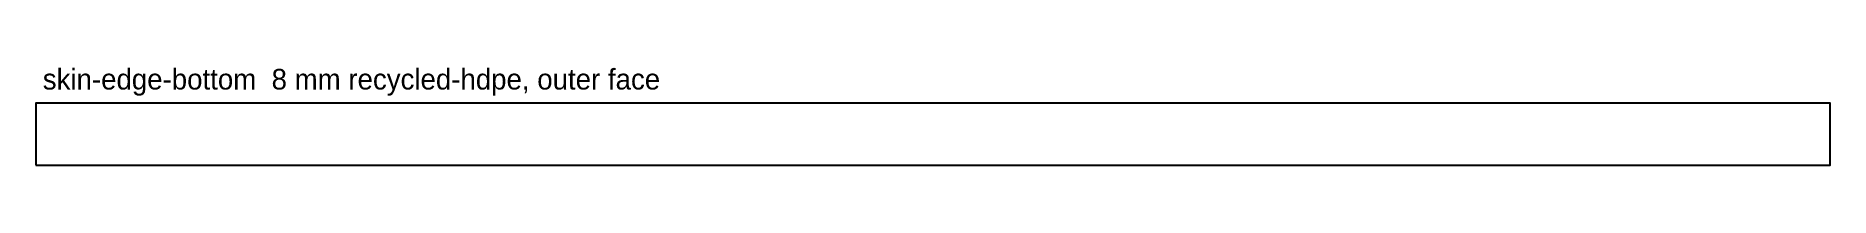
# Model space of a CAD drawing. Header units: millimetres. Extents: x 0 to 521, y 0 to 28.
import ezdxf

# ---------------------------------------------------------------- set-up
doc = ezdxf.new("R2010")
doc.units = ezdxf.units.MM
doc.layers.add('CUT_OUTSIDE', color=1, linetype='Continuous')
doc.layers.add('NOTES', color=7, linetype='Continuous')

msp = doc.modelspace()

# ---------------------------------------------------------------- linework, layer by layer
at = {"layer": 'CUT_OUTSIDE'}
msp.add_lwpolyline([(0, 0), (521, 0), (521, 18), (0, 18), (0, 0)], close=True, dxfattribs=at)

# ---------------------------------------------------------------- texts
at = {"layer": 'NOTES'}
msp.add_text('skin-edge-bottom  8 mm recycled-hdpe, outer face', height=6, dxfattribs=at).set_placement((2, 22))

doc.saveas('drawing.dxf')
